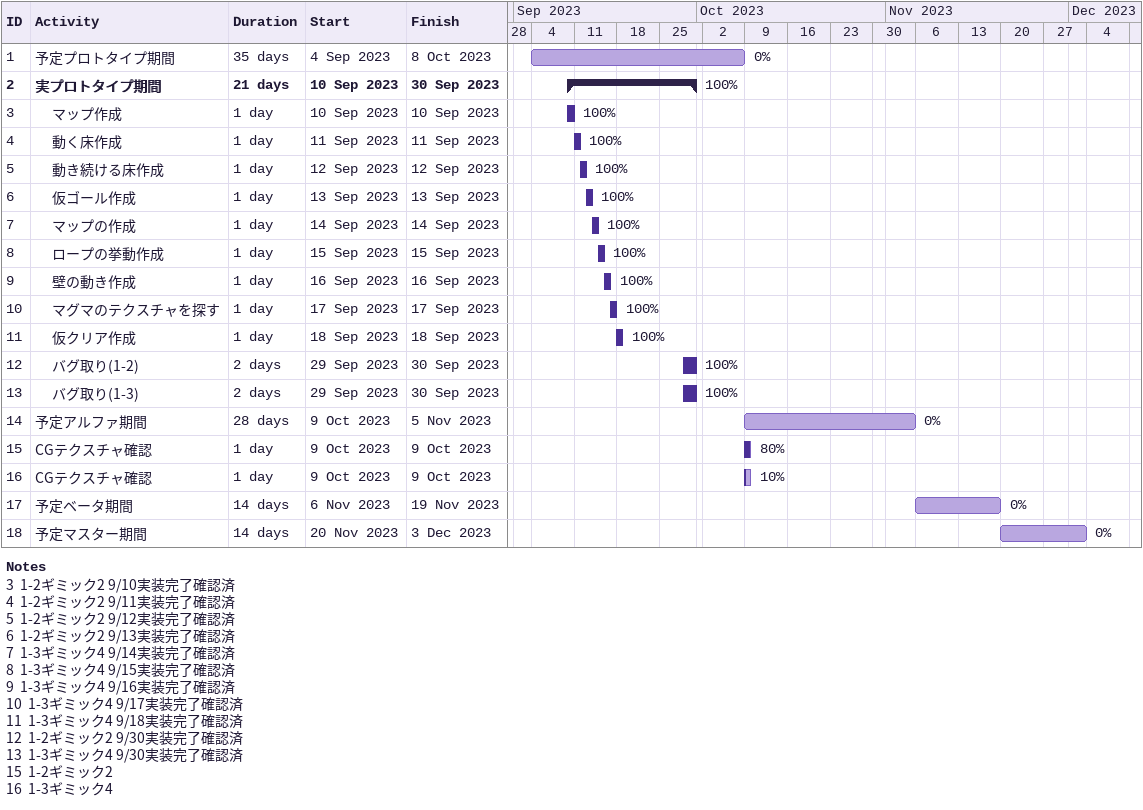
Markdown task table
| ID | Level | Task | Duration | Start | Finish | % complete |
|---|---|---|---|---|---|---|
| 1 | 1 | 予定プロトタイプ期間 | 35d | 2023-09-04 | 2023-10-08 | 0 |
| 2 | 1 | **実プロトタイプ期間** | 21d | 2023-09-10 | 2023-09-30 | 100 |
| 3 | 2 | マップ作成 | 1d | 2023-09-10 | 2023-09-10 | 100 |
| 4 | 2 | 動く床作成 | 1d | 2023-09-11 | 2023-09-11 | 100 |
| 5 | 2 | 動き続ける床作成 | 1d | 2023-09-12 | 2023-09-12 | 100 |
| 6 | 2 | 仮ゴール作成 | 1d | 2023-09-13 | 2023-09-13 | 100 |
| 7 | 2 | マップの作成 | 1d | 2023-09-14 | 2023-09-14 | 100 |
| 8 | 2 | ロープの挙動作成 | 1d | 2023-09-15 | 2023-09-15 | 100 |
| 9 | 2 | 壁の動き作成 | 1d | 2023-09-16 | 2023-09-16 | 100 |
| 10 | 2 | マグマのテクスチャを探す | 1d | 2023-09-17 | 2023-09-17 | 100 |
| 11 | 2 | 仮クリア作成 | 1d | 2023-09-18 | 2023-09-18 | 100 |
| 12 | 2 | バグ取り(1-2) | 2d | 2023-09-29 | 2023-09-30 | 100 |
| 13 | 2 | バグ取り(1-3) | 2d | 2023-09-29 | 2023-09-30 | 100 |
| 14 | 1 | 予定アルファ期間 | 28d | 2023-10-09 | 2023-11-05 | 0 |
| 15 | 1 | CGテクスチャ確認 | 1d | 2023-10-09 | 2023-10-09 | 80 |
| 16 | 1 | CGテクスチャ確認 | 1d | 2023-10-09 | 2023-10-09 | 10 |
| 17 | 1 | 予定ベータ期間 | 14d | 2023-11-06 | 2023-11-19 | 0 |
| 18 | 1 | 予定マスター期間 | 14d | 2023-11-20 | 2023-12-03 | 0 |

Notes
- 3: 1-2ギミック2 9/10実装完了確認済
- 4: 1-2ギミック2 9/11実装完了確認済
- 5: 1-2ギミック2 9/12実装完了確認済
- 6: 1-2ギミック2 9/13実装完了確認済
- 7: 1-3ギミック4 9/14実装完了確認済
- 8: 1-3ギミック4 9/15実装完了確認済
- 9: 1-3ギミック4 9/16実装完了確認済
- 10: 1-3ギミック4 9/17実装完了確認済
- 11: 1-3ギミック4 9/18実装完了確認済
- 12: 1-2ギミック2 9/30実装完了確認済
- 13: 1-3ギミック4 9/30実装完了確認済
- 15: 1-2ギミック2
- 16: 1-3ギミック4
